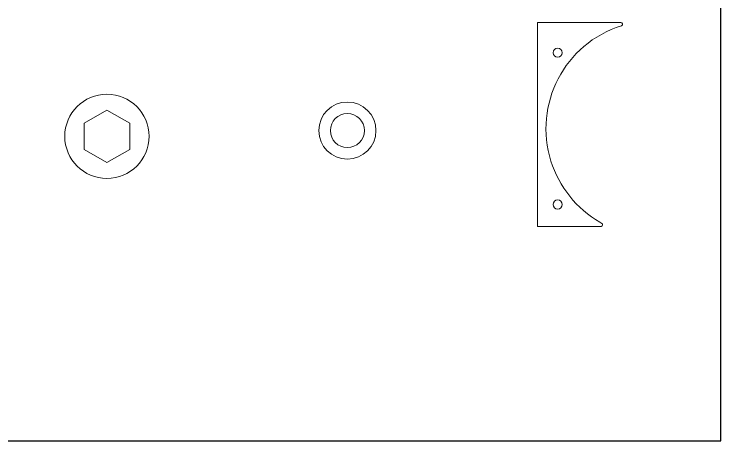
# Model space of a CAD drawing. Header units: inches. Extents: x -336 to 536, y -147 to 347.
# Drawn here: x 117.1 to 536, y -147.2 to 105.9 of the extents above; entities that cross this region are included whole.
import ezdxf

# ---------------------------------------------------------------- set-up
doc = ezdxf.new("R2010")
doc.units = ezdxf.units.IN
doc.header["$MEASUREMENT"] = 0
doc.layers.add('Default', color=7, linetype='Continuous')

# ---------------------------------------------------------------- blocks, each defined once
blk = doc.blocks.new('block 95')
at = {"layer": 'Default', "color": 18, "lineweight": 20, "true_color": 0x000000}
blk.add_lwpolyline([(185.63, 25.65), (185.63, 41.22), (172.09, 49.01), (158.63, 41.22), (158.63, 25.65), (172.09, 17.86), (185.63, 25.65)], dxfattribs=at)
blk = doc.blocks.new('block 96')
at = {"layer": 'Default', "color": 18, "lineweight": 20, "true_color": 0x000000}
blk.add_open_spline([(172.09, 58.41), (158.29, 58.41), (147.11, 47.23), (147.11, 33.43)], degree=3, dxfattribs=at)
blk = doc.blocks.new('block 97')
at = {"layer": 'Default', "color": 18, "lineweight": 20, "true_color": 0x000000}
blk.add_open_spline([(147.11, 33.43), (147.11, 19.64), (158.29, 8.46), (172.09, 8.46)], degree=3, dxfattribs=at)
blk = doc.blocks.new('block 98')
at = {"layer": 'Default', "color": 18, "lineweight": 20, "true_color": 0x000000}
blk.add_open_spline([(172.09, 8.46), (185.88, 8.46), (197.06, 19.64), (197.06, 33.43)], degree=3, dxfattribs=at)
blk = doc.blocks.new('block 99')
at = {"layer": 'Default', "color": 18, "lineweight": 20, "true_color": 0x000000}
blk.add_open_spline([(197.06, 33.43), (197.06, 47.23), (185.88, 58.41), (172.09, 58.41)], degree=3, dxfattribs=at)
blk = doc.blocks.new('block 374')
at = {"layer": 'Default', "color": 18, "lineweight": 25, "true_color": 0x000000}
blk.add_lwpolyline([(-335.98, -147.17), (536.01, -147.17), (536.01, 346.84), (-335.98, 346.84), (-335.98, -147.17)], dxfattribs=at)
blk = doc.blocks.new('block 429')
at = {"layer": 'Default', "color": 18, "lineweight": 20, "true_color": 0x000000}
blk.add_open_spline([(465.01, -19.99), (465.52, -19.95), (465.94, -19.53), (465.94, -19.02)], degree=3, dxfattribs=at)
blk = doc.blocks.new('block 430')
at = {"layer": 'Default', "color": 18, "lineweight": 20, "true_color": 0x000000}
blk.add_open_spline([(465.94, -19.02), (465.94, -18.69), (465.76, -18.38), (465.49, -18.19)], degree=3, dxfattribs=at)
blk = doc.blocks.new('block 431')
at = {"layer": 'Default', "color": 18, "lineweight": 20, "true_color": 0x000000}
blk.add_lwpolyline([(465.49, -18.19), (464.33, -17.48)], dxfattribs=at)
blk = doc.blocks.new('block 432')
at = {"layer": 'Default', "color": 18, "lineweight": 20, "true_color": 0x000000}
blk.add_open_spline([(464.33, -17.48), (450.46, -9.46), (440.09, 3.46), (435.28, 18.74)], degree=3, dxfattribs=at)
blk = doc.blocks.new('block 433')
at = {"layer": 'Default', "color": 18, "lineweight": 20, "true_color": 0x000000}
blk.add_open_spline([(435.28, 18.74), (424.67, 52.46), (443.39, 88.39), (477.08, 99.04)], degree=3, dxfattribs=at)
blk = doc.blocks.new('block 434')
at = {"layer": 'Default', "color": 18, "lineweight": 20, "true_color": 0x000000}
blk.add_open_spline([(477.08, 99.04), (477.55, 99.22), (477.82, 99.74), (477.66, 100.22)], degree=3, dxfattribs=at)
blk = doc.blocks.new('block 435')
at = {"layer": 'Default', "color": 18, "lineweight": 20, "true_color": 0x000000}
blk.add_open_spline([(477.66, 100.22), (477.54, 100.61), (477.18, 100.87), (476.78, 100.92)], degree=3, dxfattribs=at)
blk = doc.blocks.new('block 436')
at = {"layer": 'Default', "color": 18, "lineweight": 20, "true_color": 0x000000}
blk.add_lwpolyline([(476.78, 100.92), (427.33, 100.96), (427.33, -20.03)], dxfattribs=at)
blk = doc.blocks.new('block 437')
at = {"layer": 'Default', "color": 18, "lineweight": 20, "true_color": 0x000000}
blk.add_lwpolyline([(427.33, -20.03), (465.01, -19.99)], dxfattribs=at)
blk = doc.blocks.new('block 438')
at = {"layer": 'Default', "color": 18, "lineweight": 20, "true_color": 0x000000}
blk.add_open_spline([(436.56, -6.99), (436.56, -8.49), (437.77, -9.7), (439.27, -9.7)], degree=3, dxfattribs=at)
blk = doc.blocks.new('block 439')
at = {"layer": 'Default', "color": 18, "lineweight": 20, "true_color": 0x000000}
blk.add_open_spline([(439.27, -9.7), (440.76, -9.7), (441.98, -8.49), (441.98, -6.99)], degree=3, dxfattribs=at)
blk = doc.blocks.new('block 440')
at = {"layer": 'Default', "color": 18, "lineweight": 20, "true_color": 0x000000}
blk.add_open_spline([(441.98, -6.99), (441.98, -5.5), (440.76, -4.28), (439.27, -4.28)], degree=3, dxfattribs=at)
blk = doc.blocks.new('block 441')
at = {"layer": 'Default', "color": 18, "lineweight": 20, "true_color": 0x000000}
blk.add_open_spline([(439.27, -4.28), (437.77, -4.28), (436.56, -5.5), (436.56, -6.99)], degree=3, dxfattribs=at)
blk = doc.blocks.new('block 442')
at = {"layer": 'Default', "color": 18, "lineweight": 20, "true_color": 0x000000}
blk.add_open_spline([(436.56, 83.01), (436.56, 81.51), (437.77, 80.3), (439.27, 80.3)], degree=3, dxfattribs=at)
blk = doc.blocks.new('block 443')
at = {"layer": 'Default', "color": 18, "lineweight": 20, "true_color": 0x000000}
blk.add_open_spline([(439.27, 80.3), (440.76, 80.3), (441.98, 81.51), (441.98, 83.01)], degree=3, dxfattribs=at)
blk = doc.blocks.new('block 444')
at = {"layer": 'Default', "color": 18, "lineweight": 20, "true_color": 0x000000}
blk.add_open_spline([(441.98, 83.01), (441.98, 84.5), (440.76, 85.72), (439.27, 85.72)], degree=3, dxfattribs=at)
blk = doc.blocks.new('block 445')
at = {"layer": 'Default', "color": 18, "lineweight": 20, "true_color": 0x000000}
blk.add_open_spline([(439.27, 85.72), (437.77, 85.72), (436.56, 84.5), (436.56, 83.01)], degree=3, dxfattribs=at)
blk = doc.blocks.new('block 446')
at = {"layer": 'Default', "color": 18, "lineweight": 20, "true_color": 0x000000}
blk.add_open_spline([(314.61, 53.77), (305.25, 53.77), (297.67, 46.18), (297.67, 36.83)], degree=3, dxfattribs=at)
blk = doc.blocks.new('block 447')
at = {"layer": 'Default', "color": 18, "lineweight": 20, "true_color": 0x000000}
blk.add_open_spline([(297.67, 36.83), (297.67, 27.48), (305.25, 19.9), (314.61, 19.9)], degree=3, dxfattribs=at)
blk = doc.blocks.new('block 448')
at = {"layer": 'Default', "color": 18, "lineweight": 20, "true_color": 0x000000}
blk.add_open_spline([(314.61, 19.9), (323.96, 19.9), (331.54, 27.48), (331.54, 36.83)], degree=3, dxfattribs=at)
blk = doc.blocks.new('block 449')
at = {"layer": 'Default', "color": 18, "lineweight": 20, "true_color": 0x000000}
blk.add_open_spline([(331.54, 36.83), (331.54, 46.18), (323.96, 53.77), (314.61, 53.77)], degree=3, dxfattribs=at)
blk = doc.blocks.new('block 450')
at = {"layer": 'Default', "color": 18, "lineweight": 20, "true_color": 0x000000}
blk.add_open_spline([(314.61, 26.76), (320.17, 26.76), (324.68, 31.27), (324.68, 36.83)], degree=3, dxfattribs=at)
blk = doc.blocks.new('block 451')
at = {"layer": 'Default', "color": 18, "lineweight": 20, "true_color": 0x000000}
blk.add_open_spline([(324.68, 36.83), (324.68, 42.4), (320.17, 46.91), (314.61, 46.91)], degree=3, dxfattribs=at)
blk = doc.blocks.new('block 452')
at = {"layer": 'Default', "color": 18, "lineweight": 20, "true_color": 0x000000}
blk.add_open_spline([(314.61, 46.91), (309.04, 46.91), (304.53, 42.4), (304.53, 36.83)], degree=3, dxfattribs=at)
blk = doc.blocks.new('block 453')
at = {"layer": 'Default', "color": 18, "lineweight": 20, "true_color": 0x000000}
blk.add_open_spline([(304.53, 36.83), (304.53, 31.27), (309.04, 26.76), (314.61, 26.76)], degree=3, dxfattribs=at)

msp = doc.modelspace()

# ---------------------------------------------------------------- block references
at = {"layer": 'Default'}
for name in ['block 374', 'block 436', 'block 435', 'block 433', 'block 434', 'block 445', 'block 444', 'block 442', 'block 443', 'block 96', 'block 99', 'block 446', 'block 449', 'block 95', 'block 452', 'block 451', 'block 447', 'block 453', 'block 448', 'block 450', 'block 97', 'block 98', 'block 432', 'block 441', 'block 438', 'block 440', 'block 439', 'block 437', 'block 431', 'block 429', 'block 430']:
    msp.add_blockref(name, (0, 0), dxfattribs=at)

doc.saveas('drawing.dxf')
